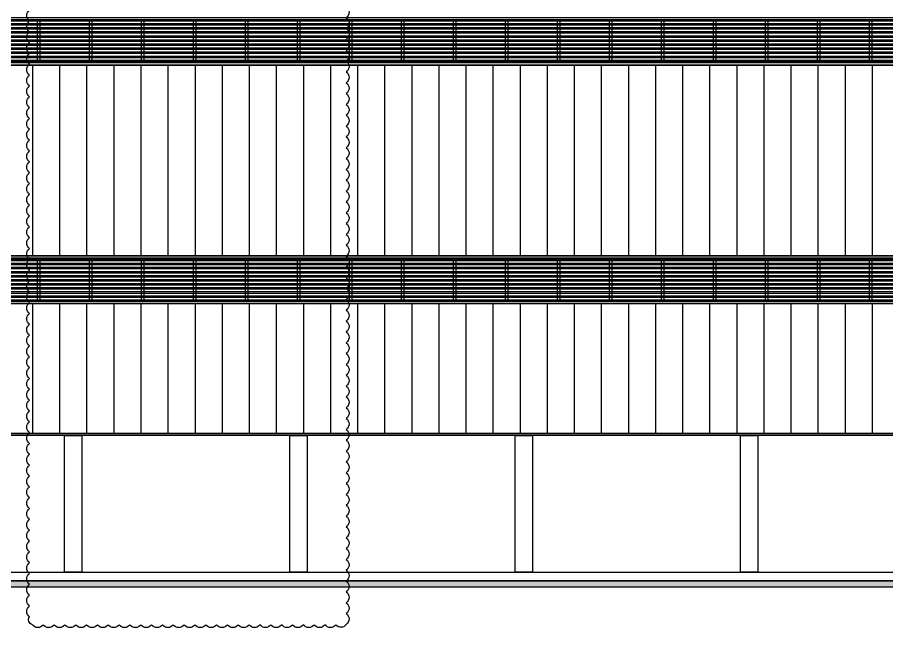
# Model space of a CAD drawing. Header units: inches. Extents: x 315041 to 662841, y -45540 to -35018.
# Drawn here: x 333914.6 to 334115.1, y -35957.4 to -35816.5 of the extents above; entities that cross this region are included whole.
import ezdxf

# ---------------------------------------------------------------- set-up
doc = ezdxf.new("R2010")
doc.units = ezdxf.units.IN
doc.header["$MEASUREMENT"] = 0
doc.layers.add('AZNB-BN-TL-A- X- POWDER ELEVATION X W$0$TL- Brick wall', color=132, linetype='Continuous', lineweight=15)
doc.layers.add('flashing', color=6, linetype='Continuous')
doc.layers.add('ROOFING', color=4, linetype='Continuous')
pattern_1 = [(90, (10443.1095, 2779.4316), (-6.25, 1e-15), [])]

# ---------------------------------------------------------------- blocks, each defined once
blk = doc.blocks.new('LV2')
at = {"true_color": 0xc0a22a}
h = blk.add_hatch(dxfattribs=at)
h.set_pattern_fill('ANSI32', color=42, scale=2.5, angle=135, style=0)
h.set_pattern_definition([(180, (-557.2638, -170.767), (-2e-16, -0.9375), []), (180, (-557.5763, -170.4545), (-2e-16, -0.9375), [])])
h.paths.add_polyline_path([(324027.84, -37513.6), (324391.34, -37513.6), (324391.34, -37523.6), (324027.84, -37523.6)])
at = {"color": 42, "true_color": 0xc0a22a}
for points in [[(324027.34, -37513.1), (324391.84, -37513.1), (324391.84, -37524.1), (324027.34, -37524.1)], [(324027.84, -37513.6), (324391.34, -37513.6), (324391.34, -37523.6), (324027.84, -37523.6)], [(324075.59, -37513.6), (324075.59, -37523.6), (324075.09, -37523.6), (324075.09, -37513.6)], [(324087.59, -37513.6), (324087.59, -37523.6), (324087.09, -37523.6), (324087.09, -37513.6)], [(324099.59, -37513.6), (324099.59, -37523.6), (324099.09, -37523.6), (324099.09, -37513.6)], [(324111.59, -37513.6), (324111.59, -37523.6), (324111.09, -37523.6), (324111.09, -37513.6)], [(324123.59, -37513.6), (324123.59, -37523.6), (324123.09, -37523.6), (324123.09, -37513.6)], [(324135.59, -37513.6), (324135.59, -37523.6), (324135.09, -37523.6), (324135.09, -37513.6)], [(324147.59, -37513.6), (324147.59, -37523.6), (324147.09, -37523.6), (324147.09, -37513.6)], [(324159.59, -37513.6), (324159.59, -37523.6), (324159.09, -37523.6), (324159.09, -37513.6)], [(324171.59, -37513.6), (324171.59, -37523.6), (324171.09, -37523.6), (324171.09, -37513.6)], [(324183.59, -37513.6), (324183.59, -37523.6), (324183.09, -37523.6), (324183.09, -37513.6)], [(324195.59, -37513.6), (324195.59, -37523.6), (324195.09, -37523.6), (324195.09, -37513.6)], [(324207.59, -37513.6), (324207.59, -37523.6), (324207.09, -37523.6), (324207.09, -37513.6)], [(324219.59, -37513.6), (324219.59, -37523.6), (324219.09, -37523.6), (324219.09, -37513.6)], [(324231.59, -37513.6), (324231.59, -37523.6), (324231.09, -37523.6), (324231.09, -37513.6)], [(324243.59, -37513.6), (324243.59, -37523.6), (324243.09, -37523.6), (324243.09, -37513.6)], [(324255.59, -37513.6), (324255.59, -37523.6), (324255.09, -37523.6), (324255.09, -37513.6)], [(324267.59, -37513.6), (324267.59, -37523.6), (324267.09, -37523.6), (324267.09, -37513.6)]]:
    blk.add_lwpolyline(points, close=True, dxfattribs=at)

msp = doc.modelspace()

# ---------------------------------------------------------------- hatches: boundary and pattern name
h = msp.add_hatch()
h.set_pattern_fill('AR-CONC', color=8, scale=0.25, style=0)
h.set_pattern_definition([(50, (10443.1095, 2779.4316), (1.7931504565, -0.1568803375), [0.1875, -2.0625]), (355, (10443.1095, 2779.4316), (-0.346878334, 1.880480334), [0.15, -1.65]), (100.4514, (10443.259, 2779.4185), (1.446273454, 1.723598855), [0.159350475, -1.75285528]), (46.1842, (10443.1095, 2779.9316), (2.668102622, -0.413797536), [0.28125, -3.09375]), (96.6356, (10443.332, 2779.897), (2.336656764, 2.435294677), [0.23902572, -2.6292825]), (351.1842, (10443.1095, 2779.9316), (2.336654863, 2.435296502), [0.225, -2.475]), (21, (10443.3595, 2779.8066), (1.49226763, -1.0065472267), [0.1875, -2.0625]), (326, (10443.3595, 2779.8066), (0.60828833, 1.812875113), [0.15, -1.65]), (71.4514, (10443.4839, 2779.7227), (2.100556571, 0.806326242), [0.159350475, -1.75285528]), (37.5, (10443.10955, 2779.43156), (0.0303996383, 0.8322346346), [0, -1.63, 0, -1.675, 0, -1.65625]), (7.5, (10443.10955, 2779.4316), (0.6576738436, 0.9860292797), [0, -0.955, 0, -1.5925, 0, -0.63125]), (327.5, (10442.55205, 2779.43156), (1.3345560904, -0.0563871793), [0, -0.625, 0, -1.95, 0, -2.5875]), (317.5, (10442.302, 2779.4316), (1.4579654234, 0.250262456), [0, -0.8125, 0, -1.295, 0, -1.8375])])
h.paths.add_polyline_path([(333870.9528, -35948.0402), (333870.9528, -35951.0402), (333869.4528, -35951.0402), (333862.1443, -35951.0402), (333862.1443, -35949.5402), (333869.4528, -35949.5402), (333869.4528, -35946.5402), (333870.9528, -35946.5402), (334349.1113, -35946.5402), (334349.1113, -35948.0402)])
at = {"layer": 'ROOFING'}
h = msp.add_hatch(dxfattribs=at)
h.set_pattern_fill('ANSI31', color=3, scale=50, angle=45, style=0)
h.set_pattern_definition(pattern_1)
h.paths.add_polyline_path([(333871.4529, -35827.5394), (333871.4529, -35871.5394), (334235.9536, -35871.5394), (334235.9536, -35827.5394)])
h = msp.add_hatch(dxfattribs=at)
h.set_pattern_fill('ANSI31', color=3, scale=50, angle=45, style=0)
h.set_pattern_definition(pattern_1)
h.paths.add_polyline_path([(333871.4529, -35912.5402), (334235.9534, -35912.5402), (334235.9534, -35882.5394), (333871.4529, -35882.5394)])

# ---------------------------------------------------------------- linework, layer by layer
at = {"color": 8}
msp.add_line((333817.9035, -35946.5402), (334349.1113, -35946.5402), dxfattribs=at)
at = {"color": 1}
msp.add_lwpolyline([(333990.427, -35814.1139, -0.52056705), (333990.427, -35816.6139, -0.52056705), (333990.427, -35819.1139, -0.52056705), (333990.427, -35821.6139, -0.52056705), (333990.427, -35824.1139, -0.52056705), (333990.427, -35826.6139, -0.52056705), (333990.427, -35829.1139, -0.52056705), (333990.427, -35831.6139, -0.52056705), (333990.427, -35834.1139, -0.52056705), (333990.427, -35836.6139, -0.52056705), (333990.427, -35839.1139, -0.52056705), (333990.427, -35841.6139, -0.52056705), (333990.427, -35844.1139, -0.52056705), (333990.427, -35846.6139, -0.52056705), (333990.427, -35849.1139, -0.52056705), (333990.427, -35851.6139, -0.52056705), (333990.427, -35854.1139, -0.52056705), (333990.427, -35856.6139, -0.52056705), (333990.427, -35859.1139, -0.52056705), (333990.427, -35861.6139, -0.52056705), (333990.427, -35864.1139, -0.52056705), (333990.427, -35866.6139, -0.52056705), (333990.427, -35869.1139, -0.52056705), (333990.427, -35871.6139, -0.52056705), (333990.427, -35874.1139, -0.52056705), (333990.427, -35876.6139, -0.52056705), (333990.427, -35879.1139, -0.52056705), (333990.427, -35881.6139, -0.52056705), (333990.427, -35884.1139, -0.52056705), (333990.427, -35886.6139, -0.52056705), (333990.427, -35889.1139, -0.52056705), (333990.427, -35891.6139, -0.52056705), (333990.427, -35894.1139, -0.52056705), (333990.427, -35896.6139, -0.52056705), (333990.427, -35899.1139, -0.52056705), (333990.427, -35901.6139, -0.52056705), (333990.427, -35904.1139, -0.52056705), (333990.427, -35906.6139, -0.52056705), (333990.427, -35909.1139, -0.52056705), (333990.427, -35911.6139, -0.52056705), (333990.427, -35914.1139, -0.52056705), (333990.427, -35916.6139, -0.52056705), (333990.427, -35919.1139, -0.52056705), (333990.427, -35921.6139, -0.52056705), (333990.427, -35924.1139, -0.52056705), (333990.427, -35926.6139, -0.52056705), (333990.427, -35929.1139, -0.52056705), (333990.427, -35931.6139, -0.52056705), (333990.427, -35934.1139, -0.52056705), (333990.427, -35936.6139, -0.52056705), (333990.427, -35939.1139, -0.52056705), (333990.427, -35941.6139, -0.52056705), (333990.427, -35944.1139, -0.52056705), (333990.427, -35946.6139, -0.52056705), (333990.427, -35949.1139, -0.52056705), (333990.427, -35951.6139, -0.52056705), (333990.427, -35954.1139, -0.52056705), (333990.427, -35956.6139, -0.52056705), (333988.0197, -35956.7066, -0.52056705), (333985.5197, -35956.7066, -0.52056705), (333983.0197, -35956.7066, -0.52056705), (333980.5197, -35956.7066, -0.52056705), (333978.0197, -35956.7066, -0.52056705), (333975.5197, -35956.7066, -0.52056705), (333973.0197, -35956.7066, -0.52056705), (333970.5197, -35956.7066, -0.52056705), (333968.0197, -35956.7066, -0.52056705), (333965.5197, -35956.7066, -0.52056705), (333963.0197, -35956.7066, -0.52056705), (333960.5197, -35956.7066, -0.52056705), (333958.0197, -35956.7066, -0.52056705), (333955.5197, -35956.7066, -0.52056705), (333953.0197, -35956.7066, -0.52056705), (333950.5197, -35956.7066, -0.52056705), (333948.0197, -35956.7066, -0.52056705), (333945.5197, -35956.7066, -0.52056705), (333943.0197, -35956.7066, -0.52056705), (333940.5197, -35956.7066, -0.52056705), (333938.0197, -35956.7066, -0.52056705), (333935.5197, -35956.7066, -0.52056705), (333933.0197, -35956.7066, -0.52056705), (333930.5197, -35956.7066, -0.52056705), (333928.0197, -35956.7066, -0.52056705), (333925.5197, -35956.7066, -0.52056705), (333923.0197, -35956.7066, -0.52056705), (333920.5197, -35956.7066, -0.52056705), (333918.0197, -35956.7066, -0.52056705), (333917.362, -35954.8643, -0.52056705), (333917.362, -35952.3643, -0.52056705), (333917.362, -35949.8643, -0.52056705), (333917.362, -35947.3643, -0.52056705), (333917.362, -35944.8643, -0.52056705), (333917.362, -35942.3643, -0.52056705), (333917.362, -35939.8643, -0.52056705), (333917.362, -35937.3643, -0.52056705), (333917.362, -35934.8643, -0.52056705), (333917.362, -35932.3643, -0.52056705), (333917.362, -35929.8643, -0.52056705), (333917.362, -35927.3643, -0.52056705), (333917.362, -35924.8643, -0.52056705), (333917.362, -35922.3643, -0.52056705), (333917.362, -35919.8643, -0.52056705), (333917.362, -35917.3643, -0.52056705), (333917.362, -35914.8643, -0.52056705), (333917.362, -35912.3643, -0.52056705), (333917.362, -35909.8643, -0.52056705), (333917.362, -35907.3643, -0.52056705), (333917.362, -35904.8643, -0.52056705), (333917.362, -35902.3643, -0.52056705), (333917.362, -35899.8643, -0.52056705), (333917.362, -35897.3643, -0.52056705), (333917.362, -35894.8643, -0.52056705), (333917.362, -35892.3643, -0.52056705), (333917.362, -35889.8643, -0.52056705), (333917.362, -35887.3643, -0.52056705), (333917.362, -35884.8643, -0.52056705), (333917.362, -35882.3643, -0.52056705), (333917.362, -35879.8643, -0.52056705), (333917.362, -35877.3643, -0.52056705), (333917.362, -35874.8643, -0.52056705), (333917.362, -35872.3643, -0.52056705), (333917.362, -35869.8643, -0.52056705), (333917.362, -35867.3643, -0.52056705), (333917.362, -35864.8643, -0.52056705), (333917.362, -35862.3643, -0.52056705), (333917.362, -35859.8643, -0.52056705), (333917.362, -35857.3643, -0.52056705), (333917.362, -35854.8643, -0.52056705), (333917.362, -35852.3643, -0.52056705), (333917.362, -35849.8643, -0.52056705), (333917.362, -35847.3643, -0.52056705), (333917.362, -35844.8643, -0.52056705), (333917.362, -35842.3643, -0.52056705), (333917.362, -35839.8643, -0.52056705), (333917.362, -35837.3643, -0.52056705), (333917.362, -35834.8643, -0.52056705), (333917.362, -35832.3643, -0.52056705), (333917.362, -35829.8643, -0.52056705), (333917.362, -35827.3643, -0.52056705), (333917.362, -35824.8643, -0.52056705), (333917.362, -35822.3643, -0.52056705), (333917.362, -35819.8643, -0.52056705), (333917.362, -35817.3643, -0.52056705), (333917.362, -35814.8643, -0.52056705)], format="xyb", dxfattribs=at)
at = {"color": 8}
for points in [[(333871.4529, -35827.5394), (334235.9536, -35827.5394), (334235.9536, -35871.5394), (333871.4529, -35871.5394)], [(333871.4529, -35882.5394), (334235.9534, -35882.5394), (334235.9534, -35912.5402), (333871.4529, -35912.5402)], [(333925.4032, -35913.0402), (333929.4034, -35913.0402), (333929.4034, -35944.5402), (333925.4032, -35944.5402)], [(333977.4032, -35913.0402), (333981.4034, -35913.0402), (333981.4034, -35944.5402), (333977.4032, -35944.5402)], [(334029.4032, -35913.0402), (334033.4034, -35913.0402), (334033.4034, -35944.5402), (334029.4032, -35944.5402)], [(334081.4032, -35913.0402), (334085.4034, -35913.0402), (334085.4034, -35944.5402), (334081.4032, -35944.5402)], [(333869.4528, -35944.5402), (334349.1113, -35944.5402), (334349.1113, -35946.5402), (333869.4528, -35946.5402)], [(333870.9528, -35948.0402), (333870.9528, -35951.0402), (333869.4528, -35951.0402), (333862.1443, -35951.0402), (333862.1443, -35949.5402), (333869.4528, -35949.5402), (333869.4528, -35946.5402), (333870.9528, -35946.5402), (334349.1113, -35946.5402), (334349.1113, -35948.0402)]]:
    msp.add_lwpolyline(points, close=True, dxfattribs=at)
at = {"layer": 'AZNB-BN-TL-A- X- POWDER ELEVATION X W$0$TL- Brick wall', "lineweight": 0}
msp.add_line((334318.126, -35944.5402), (333869.4528, -35944.5402), dxfattribs=at)
at = {"layer": 'flashing'}
msp.add_lwpolyline([(333869.4529, -35912.5402), (334235.9534, -35912.5402), (334235.9534, -35913.0402), (333869.4529, -35913.0402)], close=True, dxfattribs=at)

# ---------------------------------------------------------------- block references
at = {"color": 8}
for p in [(9844.1104, 1696.5649), (9844.1104, 1641.5649)]:
    msp.add_blockref('LV2', p, dxfattribs=at)

doc.saveas('drawing.dxf')
